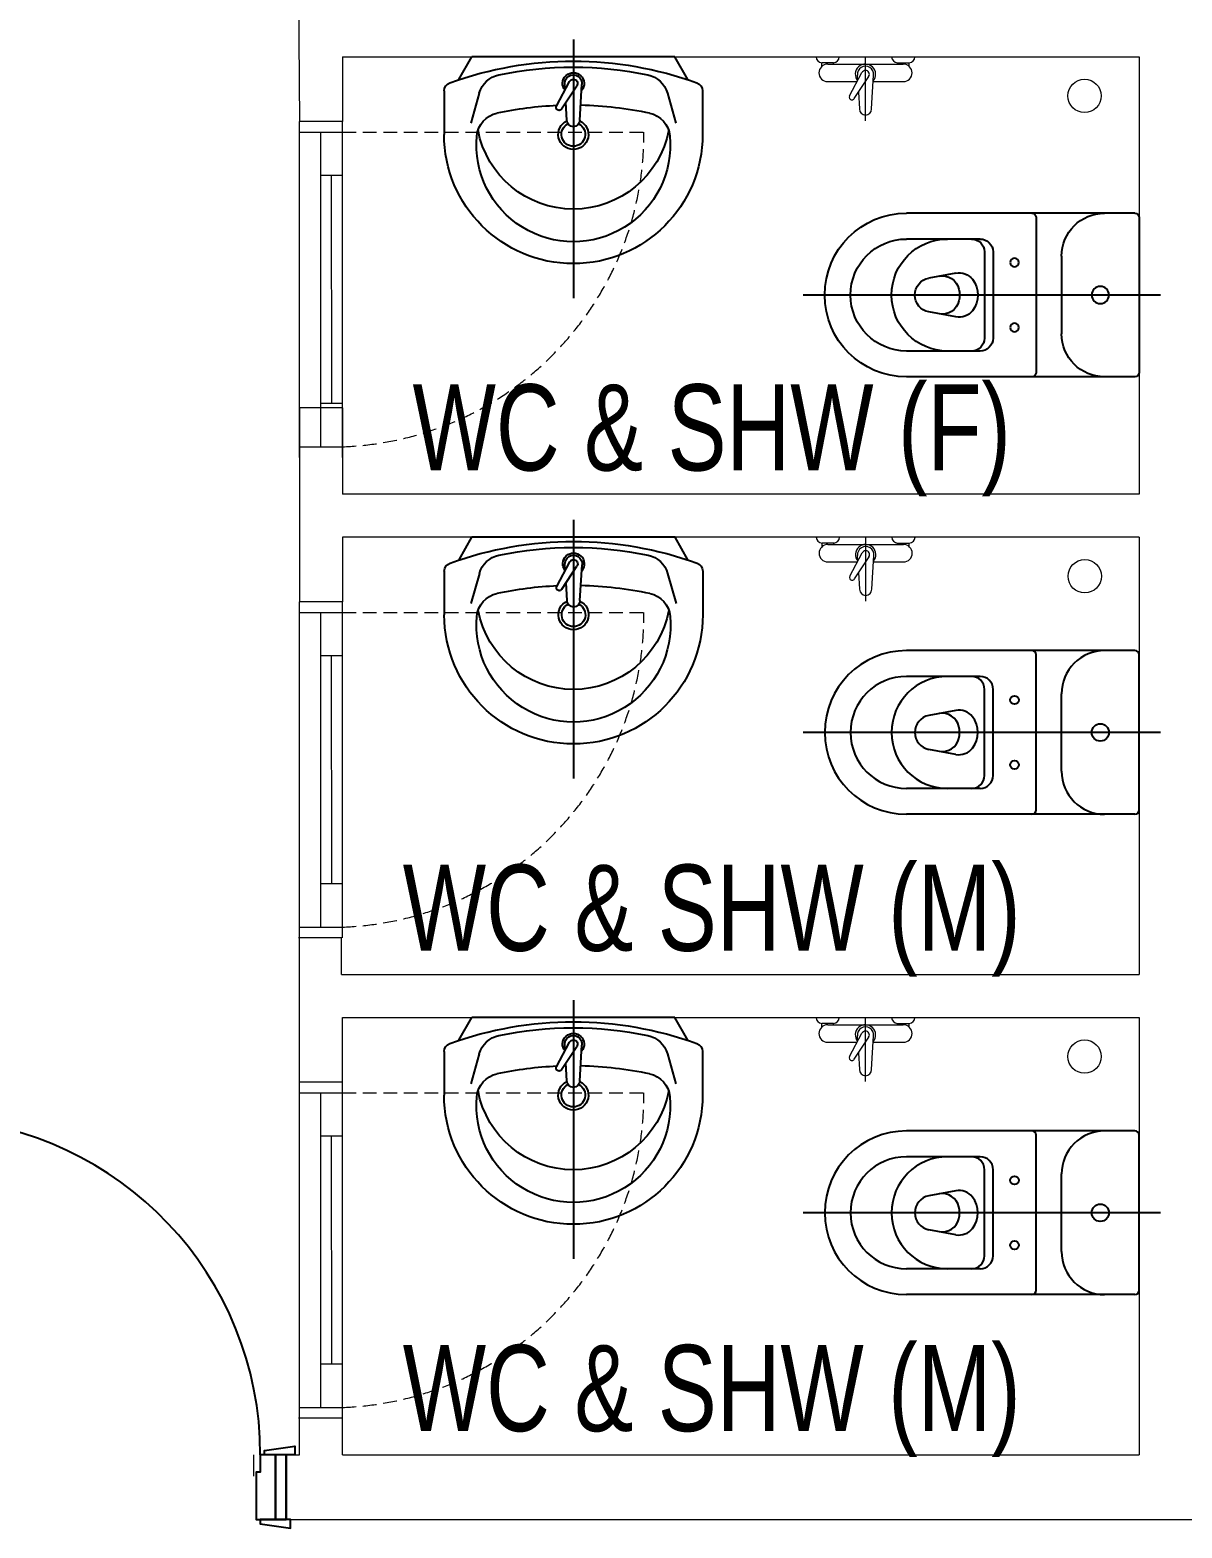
# Model space of a CAD drawing. Header units: millimetres. Extents: x 26027 to 581921, y 7230 to 233891.
# Drawn here: x 510199 to 512874, y 136590 to 140068 of the extents above; entities that cross this region are included whole.
import ezdxf

# ---------------------------------------------------------------- set-up
doc = ezdxf.new("R2010")
doc.units = ezdxf.units.MM
doc.header["$LTSCALE"] = 5
doc.linetypes.add('HIDDEN', pattern=[9.525, 6.35, -3.175])
for name, color, linetype, lineweight in [('72_EGR_BASE_TEXT', 7, 'Continuous', 5), ('Aluminum', 7, 'Continuous', 5), ('New Aluminium', 250, 'Continuous', 5), ('SANIT', 250, 'Continuous', 5), ('Walls', 32, 'Continuous', 5)]:
    doc.layers.add(name, color=color, linetype=linetype, lineweight=lineweight)
doc.layers.add('GE-ARCHITECTURAL_ELEMENTS', color=8, linetype='Continuous')
doc.layers.add('GE-FURNITURE', color=8, linetype='Continuous')
doc.layers.add('Wooden Joinery', color=7, linetype='Continuous', lineweight=5, true_color=0xffdcd1)
doc.styles.add('X3G_ENTITY_2587EA', font='swisscl.ttf', dxfattribs={"height": 200})

# ---------------------------------------------------------------- blocks, each defined once
blk = doc.blocks.new('A$C72370EFE')
at = {"layer": 'GE-ARCHITECTURAL_ELEMENTS'}
for p, q in [((-0.01, -0.03), (-0.01, -0.07)), ((0, -0.03), (-0.01, -0.03)), ((0.04, -0.03), (0.05, -0.03)), ((0.05, -0.03), (0.05, -0.07)), ((-0.01, -0.04), (-0.02, -0.04)), ((-0.01, -0.06), (-0.02, -0.06)), ((0.05, -0.04), (0.06, -0.04)), ((0.05, -0.06), (0.06, -0.06)), ((-0.05, -0.07), (-0.05, -0.16)), ((-0.03, -0.07), (-0.03, -0.16)), ((0, -0.07), (-0.01, -0.07)), ((0.04, -0.07), (0.05, -0.07)), ((0.07, -0.07), (0.07, -0.16)), ((0.09, -0.07), (0.09, -0.16)), ((-0.01, -0.17), (-0.02, -0.17)), ((-0.01, -0.17), (-0.01, -0.19)), ((0.05, -0.17), (0.06, -0.17)), ((0.05, -0.17), (0.05, -0.19)), ((-0.01, -0.19), (-0.02, -0.19)), ((0.05, -0.19), (0.06, -0.19))]:
    blk.add_line(p, q, dxfattribs=at)
for centre, radius, start, end in [((-0.02, -0.07), 0.03, 90, 180), ((-0.02, -0.07), 0.01, 90, 180), ((0.06, -0.07), 0.03, 0, 90), ((0.06, -0.07), 0.01, 0, 90), ((-0.02, -0.16), 0.03, 180, 270), ((-0.02, -0.16), 0.01, 180, 270), ((0.06, -0.16), 0.01, 270, 0), ((0.06, -0.16), 0.03, 270, 0)]:
    blk.add_arc(centre, radius, start, end, dxfattribs=at)
blk = doc.blocks.new('DR1')
at = {"layer": 'GE-FURNITURE', "elevation": 0}
for points in [[(1743552.9, 41731.9), (1743562.9, 41731.9), (1743572.9, 41801.9), (1743552.9, 41801.9)], [(1743402.9, 41721.9), (1743392.9, 41721.9), (1743382.9, 41791.9), (1743402.9, 41791.9)], [(1743552.9, 41681.9), (1744331.9, 41681.9), (1744331.9, 41721.9), (1743552.9, 41721.9)], [(1743402.9, 40941.9), (1743392.9, 40941.9), (1743382.9, 40871.9), (1743402.9, 40871.9)], [(1743552.9, 40931.9), (1743562.9, 40931.9), (1743572.9, 40861.9), (1743552.9, 40861.9)]]:
    blk.add_lwpolyline(points, close=True, dxfattribs=at)
for points in [[(1743552.9, 41756.9), (1743402.9, 41756.9), (1743402.9, 41781.9), (1743552.9, 41781.9), (1743552.9, 41756.9)], [(1743552.9, 41756.9), (1743552.9, 41721.9), (1743512.9, 41721.9), (1743512.9, 41711.9), (1743402.9, 41711.9), (1743402.9, 41756.9), (1743552.9, 41756.9)], [(1743552.9, 40906.9), (1743552.9, 40941.9), (1743512.9, 40941.9), (1743512.9, 40951.9), (1743402.9, 40951.9), (1743402.9, 40906.9), (1743552.9, 40906.9)], [(1743552.9, 40906.9), (1743402.9, 40906.9), (1743402.9, 40881.9), (1743552.9, 40881.9), (1743552.9, 40906.9)]]:
    blk.add_lwpolyline(points, dxfattribs=at)
at = {"layer": 'GE-FURNITURE'}
blk.add_arc((1743552.9, 41721.9, 0), 780, 270, 357.0603, dxfattribs=at)
at = {"layer": 'GE-FURNITURE', "xscale": -999.9999999998856, "yscale": 999.9999999998856, "zscale": 999.9999999998854, "rotation": 270}
blk.add_blockref('A$C72370EFE', (1744331.9, 41681.9, 0), dxfattribs=at)
blk = doc.blocks.new('WC manta')
at = {"layer": 'GE-FURNITURE'}
for p, q in [((-0.13, 0.18), (-0.13, -0.18)), ((-0.12, 0.19), (0.41, 0.19)), ((0.109, 0.18), (0.109, -0.18)), ((0.239, 0.13), (0.41, 0.13)), ((0.05, 0.09), (0.05, -0.09)), ((0.209, 0.1), (0.209, -0.1)), ((0.229, 0.1), (0.229, -0.1)), ((0.2955, 0.051), (0.3581, 0.0393)), ((-0.18, 0), (0.65, 0)), ((0.2955, -0.051), (0.3581, -0.0393)), ((0.239, -0.13), (0.41, -0.13)), ((-0.12, -0.19), (0.41, -0.19))]:
    blk.add_line(p, q, dxfattribs=at)
for centre, radius in [((0.159, 0.0752), 0.01), ((-0.04, 0), 0.02), ((0.159, -0.0753), 0.01)]:
    blk.add_circle(centre, radius, dxfattribs=at)
for centre, radius, start, end in [((-0.12, 0.18), 0.01, 90, 180), ((-0.05, 0.09), 0.1, 0, 90), ((0.119, 0.18), 0.01, 90, 180), ((0.41, 0), 0.19, 270, 90), ((0.239, 0.1), 0.03, 90, 180), ((0.259, 0.1), 0.03, 90, 180), ((0.3147, 0), 0.13, 270, 90), ((0.41, 0), 0.13, 270, 90), ((0.3029, 0), 0.0588, 141.525, 218.475), ((0.2882, 0.0117), 0.04, 79.4289, 141.525), ((0.3271, 0.0044), 0.04, 79.4289, 166.4176), ((0.3507, 0), 0.04, 280.5711, 79.4289), ((0.3454, 0), 0.0588, 166.4176, 193.5824), ((0.3271, -0.0044), 0.04, 193.5824, 280.5711), ((0.2882, -0.0117), 0.04, 218.475, 280.5711), ((-0.05, -0.09), 0.1, 270, 0), ((0.239, -0.1), 0.03, 180, 270), ((0.259, -0.1), 0.03, 180, 270), ((-0.12, -0.18), 0.01, 180, 270), ((0.119, -0.18), 0.01, 180, 270)]:
    blk.add_arc(centre, radius, start, end, dxfattribs=at)
blk = doc.blocks.new('lav-manta 60')
at = {"layer": 'GE-ARCHITECTURAL_ELEMENTS'}
for p, q in [((0, 0.04), (0, -0.56)), ((-0.2658, -0.0529), (-0.2358, 0)), ((-0.2358, 0), (0.2358, 0)), ((0.2658, -0.0529), (0.2358, 0)), ((-0.015, -0.1473), (-0.0199, -0.064)), ((0.0274, -0.121), (-0.0078, -0.0673)), ((0.0389, -0.1142), (0.0087, -0.0575)), ((0.0191, -0.077), (0.0199, -0.064)), ((-0.3, -0.0789), (-0.3, -0.18)), ((-0.2185, -0.0841), (-0.2383, -0.1537)), ((0.2185, -0.0841), (0.2383, -0.1537)), ((0.3, -0.0789), (0.3, -0.18)), ((0.015, -0.1473), (0.0174, -0.1057))]:
    blk.add_line(p, q, dxfattribs=at)
for centre, radius, start, end in [((0, -0.8557), 0.8457, 70.1771, 109.8229), ((0, -0.8696), 0.8457, 78.1914, 101.8086), ((-0.28, -0.0789), 0.02, 109.8229, 180), ((-0.1608, -0.1006), 0.06, 101.8086, 164.0794), ((0, -0.0617), 0.025, 320.7474, 220.368), ((0, -0.0617), 0.02, 353.2671, 186.682), ((0, -0.0617), 0.00966, 25.4127, 215.9577), ((0.1608, -0.1006), 0.06, 15.9206, 78.1914), ((0.28, -0.0789), 0.02, 0, 70.1771), ((-0.1645, -0.189), 0.06, 102.0883, 174.8142), ((0, -0.9572), 0.8457, 91.1572, 102.0883), ((0, -0.9572), 0.8457, 88.5486, 88.844), ((0.0332, -0.1176), 0.00666, 210.6852, 30.6852), ((0, -0.9572), 0.8457, 77.9117, 87.4274), ((0.1645, -0.189), 0.06, 5.1858, 77.9117), ((0, -0.1282), 0.2252, 190.6097, 349.3903), ((0, -0.18), 0.035, 115.3106, 64.6894), ((0, -0.18), 0.0275, 117.1496, 62.8504), ((0, -0.1473), 0.015, 180, 0), ((0, -0.18), 0.3, 180, 0), ((0, -0.2039), 0.2252, 174.8142, 5.1858)]:
    blk.add_arc(centre, radius, start, end, dxfattribs=at)
blk = doc.blocks.new('A$C39C6726A')
at = {"layer": 'New Aluminium', "linetype": 'HIDDEN'}
blk.add_line((25, 100), (25, 800), dxfattribs=at)
at = {"layer": 'New Aluminium'}
for p, q in [((780, 100), (0, 100)), ((25, 0), (25, 100)), ((125, 100), (125, 50)), ((655, 75), (125, 75)), ((655, 100), (655, 50)), ((755, 0), (755, 100)), ((755, 50), (25, 50)), ((780, 0), (0, 0))]:
    blk.add_line(p, q, dxfattribs=at)
at = {"layer": 'New Aluminium', "linetype": 'HIDDEN'}
blk.add_arc((29.3, 73.9), 726.2, 2.0631, 90.3405, dxfattribs=at)

msp = doc.modelspace()

# ---------------------------------------------------------------- linework, layer by layer
at = {"layer": 'Aluminum', "color": 5}
msp.add_line((510718.8, 136710.3, 0), (510718.8, 136760.3, 0), dxfattribs=at)
at = {"layer": 'SANIT'}
for p, q in [((512138.9, 139856.8, 0), (512138.9, 140005.3, 0)), ((512064.7, 139991.8, 0), (512037.7, 139991.8, 0)), ((512037.7, 139983.2, 0), (512037.7, 139991.8, 0)), ((512051.2, 139988.4, 0), (512226.7, 139988.4, 0)), ((512064.7, 139988.4, 0), (512064.7, 139991.8, 0)), ((512213.2, 139991.8, 0), (512240.2, 139991.8, 0)), ((512213.2, 139988.4, 0), (512213.2, 139991.8, 0)), ((512240.2, 139983.2, 0), (512240.2, 139991.8, 0)), ((512051.2, 139947.9, 0), (512119.6, 139947.9, 0)), ((512102.2, 139915.2, 0), (512130.7, 139968.7, 0)), ((512113, 139908.7, 0), (512146.8, 139960.1, 0)), ((512120.9, 139950.3, 0), (512120.2, 139962.6, 0)), ((512153.1, 139884.4, 0), (512157.7, 139962.6, 0)), ((512156.8, 139947.9, 0), (512226.7, 139947.9, 0)), ((512122.5, 139923.1, 0), (512124.8, 139884.4, 0)), ((512065.1, 138876.8, 0), (512038.1, 138876.8, 0)), ((512038.1, 138868.2, 0), (512038.1, 138876.8, 0)), ((512051.6, 138873.4, 0), (512227.1, 138873.4, 0)), ((512065.1, 138873.4, 0), (512065.1, 138876.8, 0)), ((512139.4, 138741.8, 0), (512139.4, 138890.3, 0)), ((512213.6, 138876.8, 0), (512240.6, 138876.8, 0)), ((512213.6, 138873.4, 0), (512213.6, 138876.8, 0)), ((512240.6, 138868.2, 0), (512240.6, 138876.8, 0)), ((512051.6, 138832.9, 0), (512120, 138832.9, 0)), ((512102.6, 138800.2, 0), (512131.1, 138853.7, 0)), ((512113.4, 138793.7, 0), (512147.2, 138845.1, 0)), ((512121.3, 138835.3, 0), (512120.6, 138847.6, 0)), ((512153.5, 138769.4, 0), (512158.1, 138847.6, 0)), ((512157.3, 138832.9, 0), (512227.1, 138832.9, 0)), ((512122.9, 138808.1, 0), (512125.2, 138769.4, 0)), ((512064.7, 137761.8, 0), (512037.7, 137761.8, 0)), ((512037.7, 137753.2, 0), (512037.7, 137761.8, 0)), ((512051.2, 137758.4, 0), (512226.7, 137758.4, 0)), ((512064.7, 137758.4, 0), (512064.7, 137761.8, 0)), ((512138.9, 137626.8, 0), (512138.9, 137775.3, 0)), ((512213.2, 137761.8, 0), (512240.2, 137761.8, 0)), ((512213.2, 137758.4, 0), (512213.2, 137761.8, 0)), ((512240.2, 137753.2, 0), (512240.2, 137761.8, 0)), ((512051.2, 137717.9, 0), (512119.6, 137717.9, 0)), ((512102.2, 137685.2, 0), (512130.7, 137738.7, 0)), ((512113, 137678.7, 0), (512146.8, 137730.1, 0)), ((512120.9, 137720.3, 0), (512120.2, 137732.6, 0)), ((512153.1, 137654.4, 0), (512157.7, 137732.6, 0)), ((512156.8, 137717.9, 0), (512226.7, 137717.9, 0)), ((512122.5, 137693.1, 0), (512124.8, 137654.4, 0))]:
    msp.add_line(p, q, dxfattribs=at)
for centre in [(512647.6, 139914.6, 0), (512648, 138799.6, 0), (512647.6, 137684.6, 0)]:
    msp.add_circle(centre, 38.6, dxfattribs=at)
for centre, radius, start, end in [((512037.7, 140005.3, 0), 13.5, 180, 270), ((512064.7, 140005.3, 0), 13.5, 270, 0), ((512213.2, 140005.3, 0), 13.5, 180, 270), ((512240.2, 140005.3, 0), 13.5, 270, 0), ((512051.2, 139968.1, 0), 20.3, 90, 270), ((512138.9, 139964.8, 0), 23.6, 319.632, 219.2526), ((512138.9, 139964.8, 0), 18.9, 353.2671, 186.7329), ((512138.9, 139964.8, 0), 9.13, 324.0423, 154.5873), ((512226.7, 139968.1, 0), 20.3, 270, 90), ((512107.6, 139911.9, 0), 6.3, 149.3148, 329.3148), ((512138.9, 139884.4, 0), 14.2, 180, 0), ((512038.1, 138890.3, 0), 13.5, 180, 270), ((512051.6, 138853.1, 0), 20.3, 90, 270), ((512065.1, 138890.3, 0), 13.5, 270, 0), ((512139.4, 138849.8, 0), 23.6, 319.632, 219.2526), ((512139.4, 138849.8, 0), 18.9, 353.2671, 186.7329), ((512139.4, 138849.8, 0), 9.13, 324.0423, 154.5873), ((512213.6, 138890.3, 0), 13.5, 180, 270), ((512227.1, 138853.1, 0), 20.3, 270, 90), ((512240.6, 138890.3, 0), 13.5, 270, 0), ((512108, 138796.9, 0), 6.3, 149.3148, 329.3148), ((512139.4, 138769.4, 0), 14.2, 180, 0), ((512037.7, 137775.3, 0), 13.5, 180, 270), ((512051.2, 137738.1, 0), 20.3, 90, 270), ((512064.7, 137775.3, 0), 13.5, 270, 0), ((512138.9, 137734.8, 0), 23.6, 319.632, 219.2526), ((512138.9, 137734.8, 0), 18.9, 353.2671, 186.7329), ((512138.9, 137734.8, 0), 9.13, 324.0423, 154.5873), ((512213.2, 137775.3, 0), 13.5, 180, 270), ((512226.7, 137738.1, 0), 20.3, 270, 90), ((512240.2, 137775.3, 0), 13.5, 270, 0), ((512107.6, 137681.9, 0), 6.3, 149.3148, 329.3148), ((512138.9, 137654.4, 0), 14.2, 180, 0)]:
    msp.add_arc(centre, radius, start, end, dxfattribs=at)
at = {"layer": 'Walls'}
for p, q in [((510822.4, 140190.3, 0), (510824.4, 139855.3, 0)), ((510924.4, 140005.3, 0), (512774.2, 140005.3, 0)), ((510924.4, 140005.3, 0), (510924.4, 139855.3, 0)), ((510924.4, 139855.3, 0), (510824.4, 139855.3, 0)), ((510824.4, 139190.3, 0), (510824.4, 138740.3, 0)), ((510924.4, 139190.3, 0), (510824.4, 139190.3, 0)), ((510924.4, 139190.3, 0), (510924.4, 138990.3, 0)), ((512774.2, 138990.3, 0), (510924.4, 138990.3, 0)), ((510924.4, 138890.3, 0), (510924.4, 138740.3, 0)), ((512774.2, 138890.3, 0), (510924.4, 138890.3, 0)), ((510924.4, 138740.3, 0), (510824.4, 138740.3, 0)), ((510922.4, 137960.3, 0), (510822.4, 137960.3, 0)), ((510824.4, 137625.3, 0), (510824.5, 137960.3, 0)), ((510922.4, 137875.3, 0), (510922.4, 137960.3, 0)), ((510922.4, 137875.3, 0), (512774.2, 137875.3, 0)), ((510924.4, 137625.3, 0), (510924.4, 137775.3, 0)), ((510924.4, 137775.3, 0), (512774.2, 137775.3, 0)), ((510924.4, 137625.3, 0), (510824.4, 137625.3, 0)), ((510922.4, 136845.3, 0), (510822.4, 136845.3, 0)), ((510824.4, 136760.3, 0), (510824.5, 136845.3, 0)), ((510924.4, 136760.3, 0), (510924.4, 136845.3, 0)), ((510794.4, 136760.3, 0), (510794.4, 136610.3, 0)), ((510794.4, 136760.3, 0), (510824.4, 136760.3, 0)), ((510924.4, 136760.3, 0), (512774.2, 136760.3, 0))]:
    msp.add_line(p, q, dxfattribs=at)
at = {"layer": 'Walls', "lineweight": 0, "elevation": 0}
for points in [[(512774.2, 140005.3), (512774.2, 138990.3)], [(512774.2, 138890.3), (512774.2, 137875.3)], [(512774.2, 137775.3), (512774.2, 136760.3)]]:
    msp.add_lwpolyline(points, dxfattribs=at)
at = {"layer": 'Walls', "elevation": 0}
msp.add_lwpolyline([(510794.4, 136610.3), (513656, 136610.3)], dxfattribs=at)

# ---------------------------------------------------------------- block references
at = {"layer": 'New Aluminium', "linetype": 'HIDDEN', "rotation": 270.0037743369184}
for p in [(510824.4, 139855.3, 0), (510824.4, 138740.3, 0), (510824.4, 137625.3, 0)]:
    msp.add_blockref('A$C39C6726A', p, dxfattribs=at)
at = {"layer": 'SANIT'}
for name, p, xscale, yscale, zscale in [('lav-manta 60', (511460.6, 140005.3, 0), -1000.000000000223, 1000.000000000223, 1000.000000000223), ('WC manta', (512644.2, 139452.5, 0), -999.9999999999995, 999.9999999999995, 999.9999999999995), ('lav-manta 60', (511461, 138890.3, 0), -1000.000000000223, 1000.000000000223, 1000.000000000223), ('lav-manta 60', (511460.6, 137775.3, 0), -1000.000000000223, 1000.000000000223, 1000.000000000223)]:
    msp.add_blockref(name, p, dxfattribs=dict(at, xscale=xscale, yscale=yscale, zscale=zscale))
at = {"layer": 'SANIT', "xscale": 999.9999999999995, "yscale": 999.9999999999995, "zscale": 999.9999999999995, "rotation": 180}
for p in [(512644.2, 138437.1, 0), (512644.2, 137322.1, 0)]:
    msp.add_blockref('WC manta', p, dxfattribs=at)
at = {"layer": 'Wooden Joinery', "rotation": 90.00000000000001}
msp.add_blockref('DR1', (551675.7, -1606792.6, 0), dxfattribs=at)

# ---------------------------------------------------------------- texts
at = {"layer": '72_EGR_BASE_TEXT', "char_height": 200, "width": 1984.666, "attachment_point": 2, "style": 'X3G_ENTITY_2587EA'}
for s, insert in [('WC & SHW (F)', (511781.9, 139245.2, 0)), ('WC & SHW (M)', (511781.9, 138130.2, 0)), ('WC & SHW (M)', (511781.9, 137015.2, 0))]:
    msp.add_mtext(s, dxfattribs=dict(at, insert=insert))

doc.saveas('drawing.dxf')
